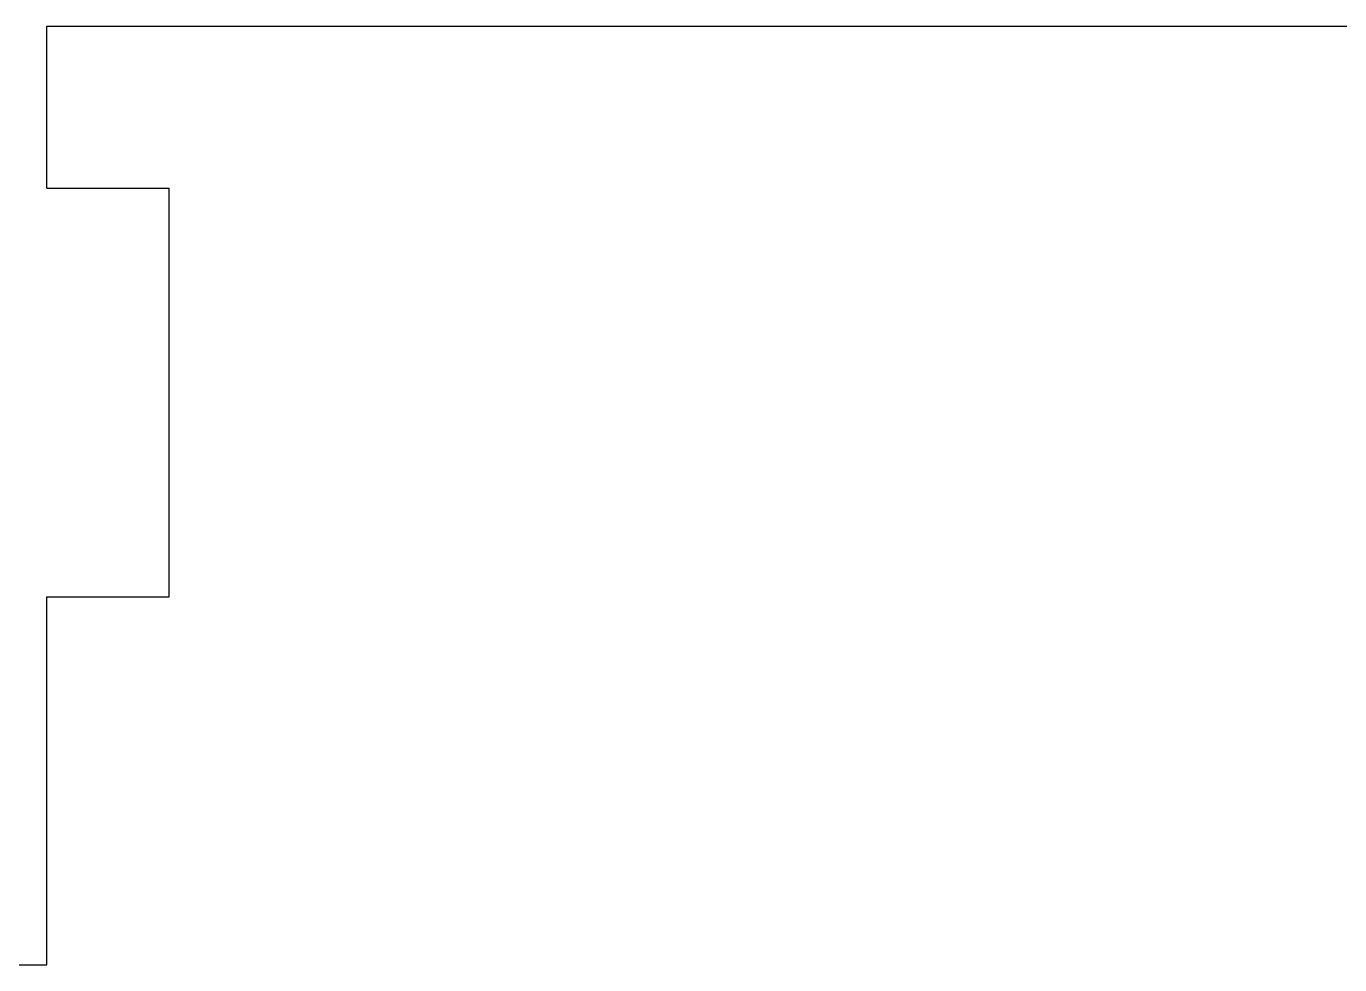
# Model space of a CAD drawing. Header units: inches. Extents: x 1.44 to 6.59, y 1.74 to 4.61.
# Drawn here: x 2.748 to 4.014, y 2.067 to 2.971 of the extents above; entities that cross this region are included whole.
import ezdxf

# ---------------------------------------------------------------- set-up
doc = ezdxf.new("R2010")
doc.units = ezdxf.units.IN
doc.header["$MEASUREMENT"] = 0
doc.layers.add('Mechanical2', color=216, linetype='Continuous')

msp = doc.modelspace()

# ---------------------------------------------------------------- linework, layer by layer
at = {"layer": 'Mechanical2'}
for p, q in [((2.7677, 2.815), (2.7677, 2.971)), ((2.7677, 2.971), (2.772, 2.971)), ((2.772, 2.971), (5.267, 2.971)), ((2.7677, 2.815), (2.8858, 2.815)), ((2.8858, 2.4213), (2.8858, 2.815)), ((2.7677, 2.0669), (2.7677, 2.4213)), ((2.7677, 2.4213), (2.8858, 2.4213)), ((2.7283, 2.0669), (2.7677, 2.0669))]:
    msp.add_line(p, q, dxfattribs=at)

doc.saveas('drawing.dxf')
